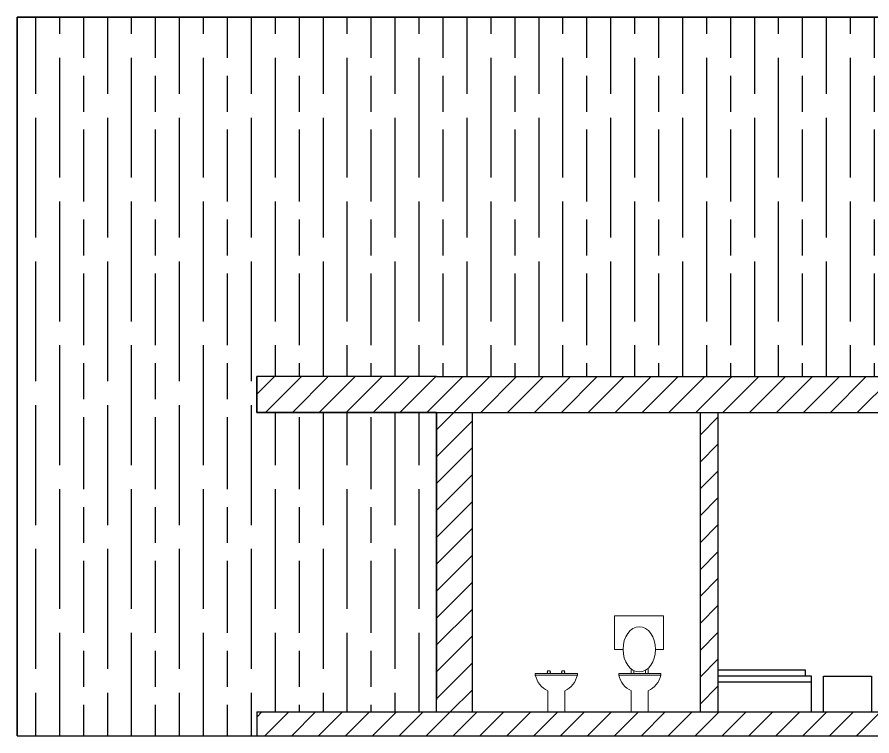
# Model space of a CAD drawing. Header units: centimetres. Extents: x 2004 to 13885, y -3131 to 5891.
# Drawn here: x 2004 to 2718, y 2473 to 3073 of the extents above; entities that cross this region are included whole.
import ezdxf

# ---------------------------------------------------------------- set-up
doc = ezdxf.new("R2010")
doc.units = ezdxf.units.CM
pattern_1 = [(45, (-8e-06, 418.805), (-11.22532, 11.22532), [])]

msp = doc.modelspace()

# ---------------------------------------------------------------- hatches: boundary and pattern name
at = {"transparency": 33554508}
h = msp.add_hatch(dxfattribs=at)
h.set_pattern_fill('GOST_WOOD', color=256, scale=10)
h.set_pattern_definition([(90, (-8e-06, 418.805), (60, -4e-15), [100, -20]), (90, (20, 398.805), (60, -4e-15), [60, -15, 30, -15]), (90, (40, 368.805), (60, -4e-15), [100, -20])])
h.paths.add_polyline_path([(2004.42, 3072.8), (2004.42, 2472.8), (2204.42, 2472.8), (2204.42, 2492.8), (2354.42, 2492.8), (2354.42, 2742.8), (2204.42, 2742.8), (2204.42, 2772.8), (2354.42, 2772.8), (3654.42, 2772.8), (3804.42, 2772.8), (3804.42, 2742.8), (3654.42, 2742.8), (3654.42, 2492.8), (3804.42, 2492.8), (3804.42, 2472.8), (4004.42, 2472.8), (4004.42, 3072.8)])
h.paths.add_polyline_path([(3154.42, 2742.8), (2854.42, 2742.8), (2854.42, 2492.8), (3154.42, 2492.8)], flags=17)
h = msp.add_hatch(dxfattribs=at)
h.set_pattern_fill('ANSI31', color=256, scale=5)
h.set_pattern_definition(pattern_1)
h.paths.add_polyline_path([(2804.42, 2492.8), (2804.42, 2742.8), (2774.42, 2742.8), (2774.42, 2492.8)])
h.paths.add_polyline_path([(3154.42, 2492.8), (3184.42, 2492.8), (3184.42, 2742.8), (3154.42, 2742.8)])
h.paths.add_polyline_path([(3654.42, 2742.8), (3624.42, 2742.8), (3624.42, 2492.8), (3654.42, 2492.8)])
h.paths.add_polyline_path([(3654.42, 2742.8), (3804.42, 2742.8), (3804.42, 2772.8), (3654.42, 2772.8), (2354.42, 2772.8), (2204.42, 2772.8), (2204.42, 2742.8), (2354.42, 2742.8)])
h.paths.add_polyline_path([(2354.42, 2492.8), (2384.42, 2492.8), (2384.42, 2742.8), (2354.42, 2742.8)])
h = msp.add_hatch(dxfattribs=at)
h.set_pattern_fill('ANSI31', color=256, scale=5)
h.set_pattern_definition(pattern_1)
h.paths.add_polyline_path([(2589.42, 2742.8), (2574.42, 2742.8), (2574.42, 2492.8), (2589.42, 2492.8)])
h = msp.add_hatch(dxfattribs=at)
h.set_pattern_fill('ANSI31', color=256, scale=5)
h.set_pattern_definition(pattern_1)
h.paths.add_polyline_path([(3804.42, 2492.8), (2204.42, 2492.8), (2204.42, 2472.8), (3804.42, 2472.8)])

# ---------------------------------------------------------------- linework, layer by layer
for p, q in [((2004.42, 2472.8), (2004.42, 3072.8)), ((2004.42, 3072.8), (4004.42, 3072.8)), ((2985.19, 3072.8), (2004.42, 3072.8)), ((2004.42, 3072.8), (2004.42, 2472.8)), ((2354.42, 2772.8), (2204.42, 2772.8)), ((2204.42, 2772.8), (2204.42, 2742.8)), ((2204.42, 2742.8), (2204.42, 2772.8)), ((2354.42, 2772.8), (3654.42, 2772.8)), ((2204.42, 2742.8), (3654.42, 2742.8)), ((2354.42, 2742.8), (2204.42, 2742.8)), ((2354.42, 2492.8), (2354.42, 2742.8)), ((2354.42, 2742.8), (2354.42, 2502.8)), ((2354.42, 2492.8), (2354.42, 2742.8)), ((2384.42, 2492.8), (2384.42, 2742.8)), ((2574.42, 2742.8), (2574.42, 2492.8)), ((2589.42, 2742.8), (2589.42, 2492.8)), ((2662.42, 2527.8), (2589.42, 2527.8)), ((2662.42, 2522.8), (2662.42, 2527.8)), ((2354.42, 2492.8), (2354.42, 2502.8)), ((2204.42, 2492.8), (3804.42, 2492.8)), ((2204.42, 2492.8), (2204.42, 2472.8)), ((2354.42, 2492.8), (2354.42, 2492.8)), ((2204.42, 2476.7), (2204.42, 2476.7)), ((2004.42, 2472.8), (2204.42, 2472.8)), ((2204.42, 2472.8), (3804.42, 2472.8))]:
    msp.add_line(p, q)
at = {"color": 7, "lineweight": 0}
for p, q in [((2517.09, 2524.95), (2517.09, 2527.99)), ((2519.2, 2524.95), (2519.2, 2527.05)), ((2529.03, 2524.95), (2529.03, 2527.34)), ((2531.13, 2524.95), (2531.13, 2528.44)), ((2461.53, 2510.36), (2461.53, 2492.8)), ((2531.13, 2510.36), (2531.13, 2492.8))]:
    msp.add_line(p, q, dxfattribs=at)
for points in [[(2510.19, 2545.06), (2503.16, 2545.06), (2503.16, 2573.14), (2543.89, 2573.14), (2543.89, 2545.06), (2537.27, 2545.06)], [(2447.22, 2524.95), (2447.22, 2527.06), (2449.33, 2527.06), (2449.33, 2524.95)], [(2459.14, 2524.95), (2459.14, 2527.06), (2461.25, 2527.06), (2461.25, 2524.95)], [(2436.95, 2523.55), (2436.95, 2524.95), (2472.06, 2524.95), (2472.06, 2523.55), (2436.95, 2523.55)], [(2506.56, 2523.55), (2506.56, 2524.95), (2541.66, 2524.95), (2541.66, 2523.55), (2506.56, 2523.55)], [(2447.48, 2510.36), (2447.48, 2492.8)], [(2517.09, 2510.36), (2517.09, 2492.8)]]:
    msp.add_lwpolyline(points, dxfattribs=at)
for points in [[(2667.42, 2492.8), (2667.42, 2522.8), (2589.42, 2522.8)], [(2677.42, 2492.8), (2677.42, 2522.8), (2717.42, 2522.8), (2717.42, 2492.8)], [(2589.42, 2517.8), (2667.42, 2517.8)]]:
    msp.add_lwpolyline(points)
for centre, radius, start, end in [((2448.62, 2526), 1.75, 143.06524, 216.93476), ((2447.93, 2526), 1.75, 323.06524, 36.93476), ((2460.54, 2526), 1.75, 143.06524, 216.93476), ((2459.85, 2526), 1.75, 323.06524, 36.93476), ((2455.98, 2527.94), 19.53, 193.00419, 244.20764), ((2453.03, 2527.94), 19.53, 295.79236, 346.99581), ((2525.59, 2527.94), 19.53, 193.00419, 244.20764), ((2522.63, 2527.94), 19.53, 295.79236, 346.99581)]:
    msp.add_arc(centre, radius, start, end, dxfattribs=at)
msp.add_ellipse((2523.73, 2545.06), major_axis=(0, -18.8), ratio=0.720583, dxfattribs=at)

doc.saveas('drawing.dxf')
